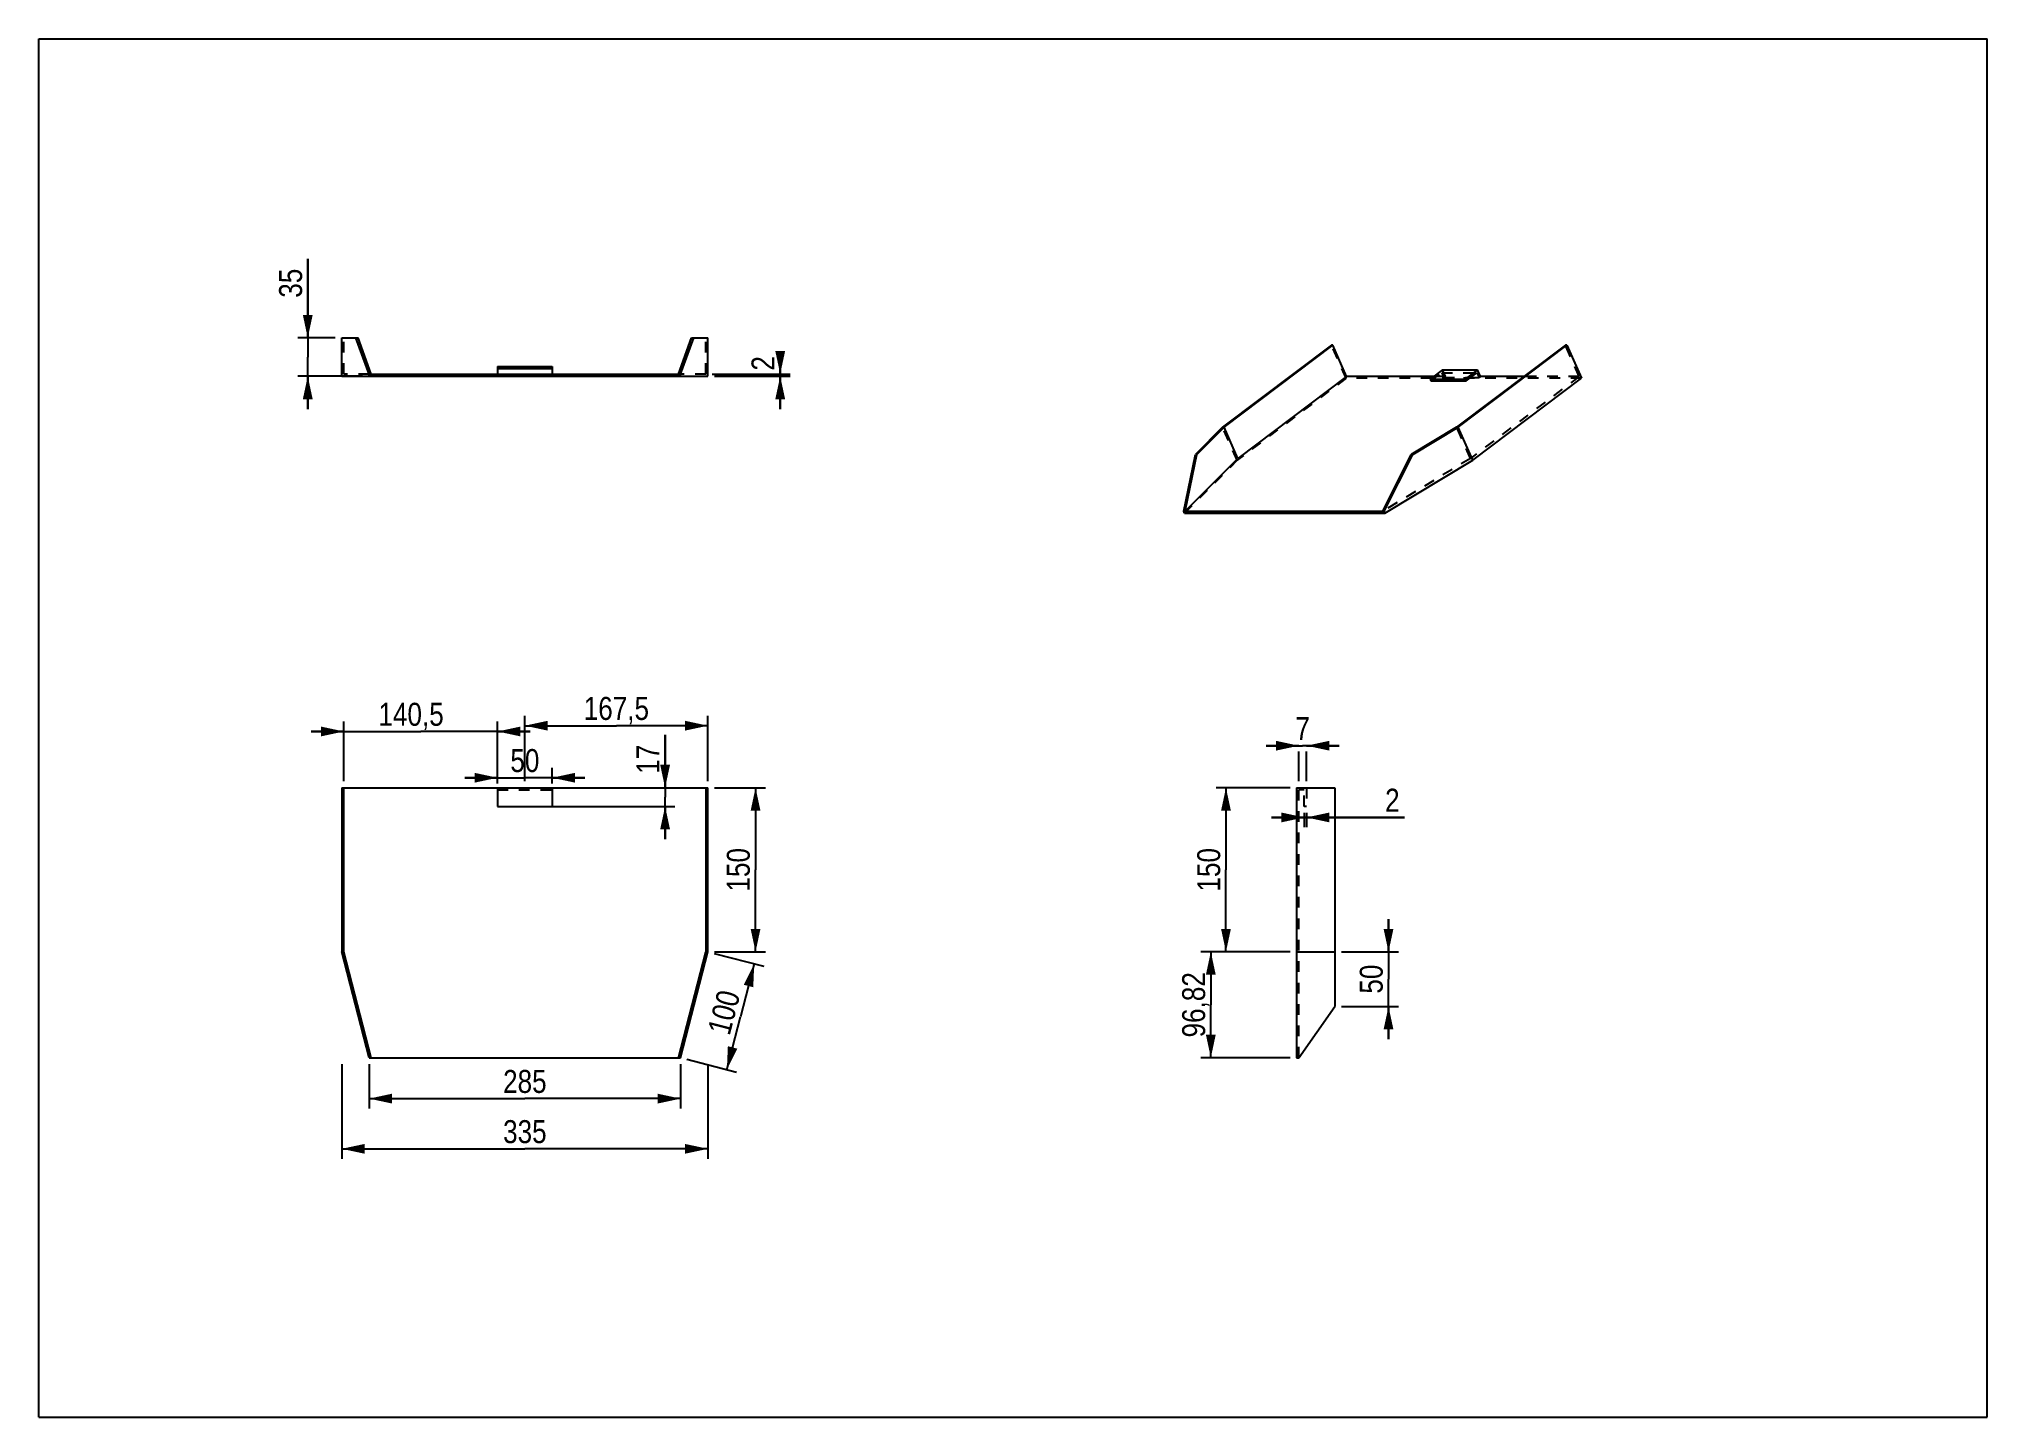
# Model space of a CAD drawing. Header units: millimetres. Extents: x 0 to 297, y 0 to 210.
import ezdxf

# ---------------------------------------------------------------- set-up
doc = ezdxf.new("R2010")
doc.units = ezdxf.units.MM
doc.header["$LTSCALE"] = 16.335
doc.linetypes.add('HIDDEN', pattern=[0.2, 0.1, -0.1])
doc.layers.get('0').update_dxf_attribs({"linetype": 'CONTINUOUS'})
doc.layers.add('DEFAULT_2', color=8, linetype='HIDDEN')
doc.styles.get("Standard").update_dxf_attribs({"font": 'txt', "width": 0.85})
doc.dimstyles.new('DIMSTYLE_1', dxfattribs={"dimtxt": 3.5, "dimasz": 3.5, "dimexe": 1.5, "dimexo": 1, "dimgap": 0.875, "dimtad": 1, "dimlfac": 6, "dimtxsty": 'STANDARD', "dimblk": '_FILLED', "dimblk1": '_FILLED', "dimblk2": '_FILLED', "dimcen": 0.09, "dimadec": 0, "dimazin": 0, "dimtp": 0.01, "dimtm": 0.01, "dimtfac": 1, "dimtofl": 0, "dimtmove": 0, "dimatfit": 3, "dimldrblk": '_FILLED', "dimfxl": 1, "dimtolj": 1, "dimarcsym": 0})

# ---------------------------------------------------------------- blocks, each defined once
blk = doc.blocks.new('_FILLED')
at = {"color": 0, "linetype": 'BYBLOCK'}
blk.add_solid([(0, 0), (-1, 0.214), (-1, -0.214)], dxfattribs=at)
blk = doc.blocks.new('*D0')
at = {"color": 2, "linetype": 'CONTINUOUS'}
for p, q in [((102.96, 70.64), (110.5, 68.7)), ((109.05, 69.07), (106.97, 61)), ((104.88, 52.93), (106.97, 61)), ((98.79, 54.51), (106.33, 52.56))]:
    blk.add_line(p, q, dxfattribs=at)
at = {"color": 2, "linetype": 'CONTINUOUS', "xscale": 3.5, "yscale": 3.5, "zscale": 3.5}
for p, rotation in [((109.05, 69.07), 75.5224878141), ((104.88, 52.93), 255.5224878141)]:
    blk.add_blockref('_FILLED', p, dxfattribs=dict(at, rotation=rotation))
at = {"color": 2, "linetype": 'CONTINUOUS', "insert": (102.73, 62.1), "char_height": 3.5, "width": 8.925, "attachment_point": 2, "rotation": 75.5225, "line_spacing_factor": 0.9}
blk.add_mtext('100', dxfattribs=at)
blk = doc.blocks.new('*D1')
at = {"color": 2, "linetype": 'CONTINUOUS'}
for p, q in [((50.33, 53.76), (50.33, 47.02)), ((97.83, 53.76), (97.83, 47.02)), ((50.33, 48.52), (74.08, 48.52)), ((97.83, 48.52), (74.08, 48.52))]:
    blk.add_line(p, q, dxfattribs=at)
at = {"color": 2, "linetype": 'CONTINUOUS', "xscale": 3.5, "yscale": 3.5, "zscale": 3.5, "rotation": 180}
blk.add_blockref('_FILLED', (50.33, 48.52), dxfattribs=at)
at = {"color": 2, "linetype": 'CONTINUOUS', "xscale": 3.5, "yscale": 3.5, "zscale": 3.5}
blk.add_blockref('_FILLED', (97.83, 48.52), dxfattribs=at)
at = {"color": 2, "linetype": 'CONTINUOUS', "insert": (74.08, 52.89), "char_height": 3.5, "width": 8.925, "attachment_point": 2, "line_spacing_factor": 0.9}
blk.add_mtext('285', dxfattribs=at)
blk = doc.blocks.new('*D2')
at = {"color": 2, "linetype": 'CONTINUOUS'}
for p, q in [((102.99, 95.89), (110.75, 95.89)), ((109.25, 95.89), (109.25, 83.39)), ((109.25, 70.89), (109.25, 83.39)), ((102.99, 70.89), (110.75, 70.89))]:
    blk.add_line(p, q, dxfattribs=at)
at = {"color": 2, "linetype": 'CONTINUOUS', "xscale": 3.5, "yscale": 3.5, "zscale": 3.5}
for p, rotation in [((109.25, 95.89), 90), ((109.25, 70.89), 270)]:
    blk.add_blockref('_FILLED', p, dxfattribs=dict(at, rotation=rotation))
at = {"color": 2, "linetype": 'CONTINUOUS', "insert": (104.87, 83.39), "char_height": 3.5, "width": 8.925, "attachment_point": 2, "rotation": 90, "line_spacing_factor": 0.9}
blk.add_mtext('150', dxfattribs=at)
blk = doc.blocks.new('*D3')
at = {"color": 2, "linetype": 'CONTINUOUS'}
for p, q in [((74.08, 96.89), (74.08, 106.85)), ((74.08, 105.35), (88.03, 105.35)), ((101.99, 105.35), (88.03, 105.35)), ((101.99, 96.89), (101.99, 106.85))]:
    blk.add_line(p, q, dxfattribs=at)
at = {"color": 2, "linetype": 'CONTINUOUS', "xscale": 3.5, "yscale": 3.5, "zscale": 3.5, "rotation": 180}
blk.add_blockref('_FILLED', (74.08, 105.35), dxfattribs=at)
at = {"color": 2, "linetype": 'CONTINUOUS', "xscale": 3.5, "yscale": 3.5, "zscale": 3.5}
blk.add_blockref('_FILLED', (101.99, 105.35), dxfattribs=at)
at = {"color": 2, "linetype": 'CONTINUOUS', "insert": (88.03, 109.73), "char_height": 3.5, "width": 14.875, "attachment_point": 2, "line_spacing_factor": 0.9}
blk.add_mtext('167,5', dxfattribs=at)
blk = doc.blocks.new('*D4')
at = {"color": 2, "linetype": 'CONTINUOUS'}
for p, q in [((46.16, 53.76), (46.16, 39.37)), ((101.99, 53.76), (101.99, 39.37)), ((46.16, 40.87), (74.08, 40.87)), ((101.99, 40.87), (74.08, 40.87))]:
    blk.add_line(p, q, dxfattribs=at)
at = {"color": 2, "linetype": 'CONTINUOUS', "xscale": 3.5, "yscale": 3.5, "zscale": 3.5, "rotation": 180}
blk.add_blockref('_FILLED', (46.16, 40.87), dxfattribs=at)
at = {"color": 2, "linetype": 'CONTINUOUS', "xscale": 3.5, "yscale": 3.5, "zscale": 3.5}
blk.add_blockref('_FILLED', (101.99, 40.87), dxfattribs=at)
at = {"color": 2, "linetype": 'CONTINUOUS', "insert": (74.08, 45.24), "char_height": 3.5, "width": 8.925, "attachment_point": 2, "line_spacing_factor": 0.9}
blk.add_mtext('335', dxfattribs=at)
blk = doc.blocks.new('*D5')
at = {"color": 2, "linetype": 'CONTINUOUS'}
for p, q in [((69.91, 96.56), (69.91, 98.92)), ((78.24, 96.56), (78.24, 98.92)), ((69.91, 97.42), (64.91, 97.42)), ((64.91, 97.42), (74.08, 97.42)), ((83.24, 97.42), (74.08, 97.42)), ((78.24, 97.42), (83.24, 97.42))]:
    blk.add_line(p, q, dxfattribs=at)
at = {"color": 2, "linetype": 'CONTINUOUS', "xscale": 3.5, "yscale": 3.5, "zscale": 3.5}
blk.add_blockref('_FILLED', (69.91, 97.42), dxfattribs=at)
at = {"color": 2, "linetype": 'CONTINUOUS', "xscale": 3.5, "yscale": 3.5, "zscale": 3.5, "rotation": 180}
blk.add_blockref('_FILLED', (78.24, 97.42), dxfattribs=at)
at = {"color": 2, "linetype": 'CONTINUOUS', "insert": (74.08, 101.79), "char_height": 3.5, "width": 5.95, "attachment_point": 2, "line_spacing_factor": 0.9}
blk.add_mtext('50', dxfattribs=at)
blk = doc.blocks.new('*D6')
at = {"color": 2, "linetype": 'CONTINUOUS'}
for p, q in [((95.46, 95.89), (95.46, 103.97)), ((95.46, 103.97), (95.46, 94.48)), ((75.08, 95.89), (96.96, 95.89)), ((75.08, 93.06), (96.96, 93.06)), ((95.46, 88.06), (95.46, 94.48)), ((95.46, 93.06), (95.46, 88.06))]:
    blk.add_line(p, q, dxfattribs=at)
at = {"color": 2, "linetype": 'CONTINUOUS', "xscale": 3.5, "yscale": 3.5, "zscale": 3.5}
for p, rotation in [((95.46, 95.89), 270), ((95.46, 93.06), 90)]:
    blk.add_blockref('_FILLED', p, dxfattribs=dict(at, rotation=rotation))
at = {"color": 2, "linetype": 'CONTINUOUS', "insert": (91.09, 98.02), "char_height": 3.5, "width": 5.95, "attachment_point": 1, "rotation": 90, "line_spacing_factor": 0.9}
blk.add_mtext('17', dxfattribs=at)
blk = doc.blocks.new('*D7')
at = {"color": 2, "linetype": 'CONTINUOUS'}
for p, q in [((46.49, 104.47), (41.49, 104.47)), ((41.49, 104.47), (58.2, 104.47)), ((46.49, 96.89), (46.49, 105.97)), ((74.91, 104.47), (58.2, 104.47)), ((69.91, 96.89), (69.91, 105.97)), ((69.91, 104.47), (74.91, 104.47))]:
    blk.add_line(p, q, dxfattribs=at)
at = {"color": 2, "linetype": 'CONTINUOUS', "xscale": 3.5, "yscale": 3.5, "zscale": 3.5}
blk.add_blockref('_FILLED', (46.49, 104.47), dxfattribs=at)
at = {"color": 2, "linetype": 'CONTINUOUS', "xscale": 3.5, "yscale": 3.5, "zscale": 3.5, "rotation": 180}
blk.add_blockref('_FILLED', (69.91, 104.47), dxfattribs=at)
at = {"color": 2, "linetype": 'CONTINUOUS', "insert": (56.73, 108.84), "char_height": 3.5, "width": 14.875, "attachment_point": 2, "line_spacing_factor": 0.9}
blk.add_mtext('140,5', dxfattribs=at)
blk = doc.blocks.new('*D8')
at = {"color": 2, "linetype": 'CONTINUOUS'}
for p, q in [((40.98, 164.44), (40.98, 176.52)), ((40.98, 176.52), (40.98, 161.52)), ((45.16, 164.44), (39.48, 164.44)), ((40.98, 153.61), (40.98, 161.52)), ((49.33, 158.61), (39.48, 158.61)), ((40.98, 158.61), (40.98, 153.61))]:
    blk.add_line(p, q, dxfattribs=at)
at = {"color": 2, "linetype": 'CONTINUOUS', "xscale": 3.5, "yscale": 3.5, "zscale": 3.5}
for p, rotation in [((40.98, 164.44), 270), ((40.98, 158.61), 90)]:
    blk.add_blockref('_FILLED', p, dxfattribs=dict(at, rotation=rotation))
at = {"color": 2, "linetype": 'CONTINUOUS', "insert": (36.61, 170.57), "char_height": 3.5, "width": 5.95, "attachment_point": 1, "rotation": 90, "line_spacing_factor": 0.9}
blk.add_mtext('35', dxfattribs=at)
blk = doc.blocks.new('*D9')
at = {"color": 2, "linetype": 'CONTINUOUS'}
for p, q in [((113.01, 158.94), (113.01, 162.43)), ((113.01, 162.43), (113.01, 158.77)), ((102.66, 158.94), (114.51, 158.94)), ((102.99, 158.61), (114.51, 158.61)), ((113.01, 153.61), (113.01, 158.77)), ((113.01, 158.61), (113.01, 153.61))]:
    blk.add_line(p, q, dxfattribs=at)
at = {"color": 2, "linetype": 'CONTINUOUS', "xscale": 3.5, "yscale": 3.5, "zscale": 3.5}
for p, rotation in [((113.01, 158.94), 270), ((113.01, 158.61), 90)]:
    blk.add_blockref('_FILLED', p, dxfattribs=dict(at, rotation=rotation))
at = {"color": 2, "linetype": 'CONTINUOUS', "insert": (108.63, 159.46), "char_height": 3.5, "width": 2.975, "attachment_point": 1, "rotation": 90, "line_spacing_factor": 0.9}
blk.add_mtext('2', dxfattribs=at)
blk = doc.blocks.new('*D10')
at = {"color": 2, "linetype": 'CONTINUOUS'}
for p, q in [((190.75, 95.89), (179.47, 95.89)), ((180.97, 95.89), (180.97, 83.39)), ((180.97, 70.89), (180.97, 83.39)), ((190.75, 70.89), (179.47, 70.89))]:
    blk.add_line(p, q, dxfattribs=at)
at = {"color": 2, "linetype": 'CONTINUOUS', "xscale": 3.5, "yscale": 3.5, "zscale": 3.5}
for p, rotation in [((180.97, 95.89), 90), ((180.97, 70.89), 270)]:
    blk.add_blockref('_FILLED', p, dxfattribs=dict(at, rotation=rotation))
at = {"color": 2, "linetype": 'CONTINUOUS', "insert": (176.59, 83.39), "char_height": 3.5, "width": 8.925, "attachment_point": 2, "rotation": 90, "line_spacing_factor": 0.9}
blk.add_mtext('150', dxfattribs=at)
blk = doc.blocks.new('*D11')
at = {"color": 2, "linetype": 'CONTINUOUS'}
for p, q in [((190.75, 70.89), (177.16, 70.89)), ((178.66, 70.89), (178.66, 62.82)), ((178.66, 54.76), (178.66, 62.82)), ((190.75, 54.76), (177.16, 54.76))]:
    blk.add_line(p, q, dxfattribs=at)
at = {"color": 2, "linetype": 'CONTINUOUS', "xscale": 3.5, "yscale": 3.5, "zscale": 3.5}
for p, rotation in [((178.66, 70.89), 90), ((178.66, 54.76), 270)]:
    blk.add_blockref('_FILLED', p, dxfattribs=dict(at, rotation=rotation))
at = {"color": 2, "linetype": 'CONTINUOUS', "insert": (174.29, 62.82), "char_height": 3.5, "width": 14.875, "attachment_point": 2, "rotation": 90, "line_spacing_factor": 0.9}
blk.add_mtext('96,82', dxfattribs=at)
blk = doc.blocks.new('*D12')
at = {"color": 2, "linetype": 'CONTINUOUS'}
for p, q in [((205.75, 70.89), (205.75, 75.89)), ((205.75, 75.89), (205.75, 66.73)), ((198.58, 70.89), (207.25, 70.89)), ((205.75, 57.56), (205.75, 66.73)), ((198.58, 62.56), (207.25, 62.56)), ((205.75, 62.56), (205.75, 57.56))]:
    blk.add_line(p, q, dxfattribs=at)
at = {"color": 2, "linetype": 'CONTINUOUS', "xscale": 3.5, "yscale": 3.5, "zscale": 3.5}
for p, rotation in [((205.75, 70.89), 270), ((205.75, 62.56), 90)]:
    blk.add_blockref('_FILLED', p, dxfattribs=dict(at, rotation=rotation))
at = {"color": 2, "linetype": 'CONTINUOUS', "insert": (201.37, 66.73), "char_height": 3.5, "width": 5.95, "attachment_point": 2, "rotation": 90, "line_spacing_factor": 0.9}
blk.add_mtext('50', dxfattribs=at)
blk = doc.blocks.new('*D13')
at = {"color": 2, "linetype": 'CONTINUOUS'}
for p, q in [((192.08, 102.3), (187.08, 102.3)), ((187.08, 102.3), (192.66, 102.3)), ((192.08, 96.89), (192.08, 101.42)), ((198.25, 102.3), (192.66, 102.3)), ((193.25, 102.3), (198.25, 102.3)), ((193.25, 96.89), (193.25, 101.42))]:
    blk.add_line(p, q, dxfattribs=at)
at = {"color": 2, "linetype": 'CONTINUOUS', "xscale": 3.5, "yscale": 3.5, "zscale": 3.5}
blk.add_blockref('_FILLED', (192.08, 102.3), dxfattribs=at)
at = {"color": 2, "linetype": 'CONTINUOUS', "xscale": 3.5, "yscale": 3.5, "zscale": 3.5, "rotation": 180}
blk.add_blockref('_FILLED', (193.25, 102.3), dxfattribs=at)
at = {"color": 2, "linetype": 'CONTINUOUS', "insert": (192.66, 106.67), "char_height": 3.5, "width": 2.975, "attachment_point": 2, "line_spacing_factor": 0.9}
blk.add_mtext('7', dxfattribs=at)
blk = doc.blocks.new('*D14')
at = {"color": 2, "linetype": 'CONTINUOUS'}
for p, q in [((192.91, 91.37), (187.91, 91.37)), ((187.91, 91.37), (193.08, 91.37)), ((192.91, 92.06), (192.91, 89.87)), ((208.2, 91.37), (193.08, 91.37)), ((193.25, 92.06), (193.25, 89.87)), ((193.25, 91.37), (208.2, 91.37))]:
    blk.add_line(p, q, dxfattribs=at)
at = {"color": 2, "linetype": 'CONTINUOUS', "xscale": 3.5, "yscale": 3.5, "zscale": 3.5}
blk.add_blockref('_FILLED', (192.91, 91.37), dxfattribs=at)
at = {"color": 2, "linetype": 'CONTINUOUS', "xscale": 3.5, "yscale": 3.5, "zscale": 3.5, "rotation": 180}
blk.add_blockref('_FILLED', (193.25, 91.37), dxfattribs=at)
at = {"color": 2, "linetype": 'CONTINUOUS', "insert": (205.23, 95.75), "char_height": 3.5, "width": 2.975, "attachment_point": 1, "line_spacing_factor": 0.9}
blk.add_mtext('2', dxfattribs=at)

msp = doc.modelspace()

# ---------------------------------------------------------------- linework, layer by layer
at = {"color": 7, "linetype": 'CONTINUOUS'}
for p, q in [((0, 0), (0, 210)), ((0, 210), (297, 210)), ((297, 0), (297, 210)), ((46.1589, 158.6082), (46.1589, 164.4416)), ((46.1589, 164.4416), (48.6439, 164.4416)), ((50.3255, 158.9416), (48.3105, 164.4416)), ((50.6589, 158.9416), (48.6439, 164.4416)), ((97.4922, 158.9416), (99.5072, 164.4416)), ((97.8255, 158.9416), (99.8405, 164.4416)), ((99.5072, 164.4416), (101.9922, 164.4416)), ((101.9922, 158.6082), (101.9922, 164.4416)), ((197.0484, 163.3525), (180.4634, 150.8521)), ((180.6777, 150.8521), (197.2627, 163.3525)), ((197.2627, 163.3525), (197.0484, 163.3525)), ((199.3693, 158.5894), (197.2627, 163.3525)), ((232.7237, 163.3525), (216.1388, 150.8521)), ((216.353, 150.8521), (232.938, 163.3525)), ((232.938, 163.3525), (232.7237, 163.3525)), ((232.938, 163.3525), (235.1723, 158.3007)), ((46.1589, 158.6082), (101.9922, 158.6082)), ((50.3255, 158.6082), (50.3255, 158.9416)), ((50.3255, 158.9416), (97.8255, 158.9416)), ((69.9089, 160.1082), (69.9089, 158.9416)), ((69.9089, 160.1082), (78.2422, 160.1082)), ((69.9089, 159.7749), (78.2422, 159.7749)), ((78.2422, 160.1082), (78.2422, 158.9416)), ((97.8255, 158.6082), (97.8255, 158.9416)), ((199.3693, 158.5894), (182.7844, 146.089)), ((212.6342, 158.5894), (199.3693, 158.5894)), ((213.9747, 159.5998), (212.095, 158.183)), ((212.095, 158.183), (217.4517, 158.183)), ((212.095, 158.183), (212.2227, 157.8944)), ((212.2227, 157.8944), (217.5794, 157.8944)), ((213.9747, 159.5998), (219.3313, 159.5998)), ((219.3313, 159.5998), (217.4517, 158.183)), ((217.4517, 158.183), (217.5794, 157.8944)), ((217.5794, 157.8944), (219.2379, 159.1444)), ((218.2804, 158.4227), (219.5571, 158.4227)), ((218.5874, 145.8004), (235.1723, 158.3007)), ((219.2379, 159.1444), (219.5571, 158.4227)), ((219.7782, 158.5894), (219.3313, 159.5998)), ((219.7782, 158.5894), (219.5571, 158.4227)), ((226.4043, 158.5894), (219.7782, 158.5894)), ((180.4634, 150.8521), (176.3182, 146.6853)), ((176.5325, 146.6853), (180.6777, 150.8521)), ((182.7844, 146.089), (180.6777, 150.8521)), ((216.1388, 150.8521), (209.2274, 146.6853)), ((209.4416, 146.6853), (216.353, 150.8521)), ((218.5874, 145.8004), (216.353, 150.8521)), ((174.5429, 138.0201), (176.3182, 146.6853)), ((174.7571, 138.0201), (176.5325, 146.6853)), ((174.7571, 138.0201), (182.7844, 146.089)), ((176.3182, 146.6853), (176.5325, 146.6853)), ((204.8615, 138.0201), (209.2274, 146.6853)), ((205.0758, 138.0201), (209.4416, 146.6853)), ((205.2035, 137.7314), (218.5874, 145.8004)), ((209.2274, 146.6853), (209.4416, 146.6853)), ((174.6705, 137.7314), (174.5429, 138.0201)), ((174.5429, 138.0201), (205.0758, 138.0201)), ((174.6705, 137.7314), (205.2035, 137.7314)), ((205.2035, 137.7314), (205.0758, 138.0201)), ((46.1589, 95.8931), (46.1589, 70.8931)), ((46.1589, 95.8931), (101.9922, 95.8931)), ((46.4922, 70.8931), (46.4922, 95.8931)), ((69.9089, 95.8931), (69.9089, 93.0598)), ((78.2422, 95.8931), (78.2422, 93.0598)), ((101.6589, 95.8931), (101.6589, 70.8931)), ((101.9922, 70.8931), (101.9922, 95.8931)), ((191.7453, 95.8931), (191.7453, 54.7557)), ((191.7453, 95.8931), (197.5787, 95.8931)), ((197.5787, 95.8931), (197.5787, 62.5598)), ((69.9089, 93.0598), (78.2422, 93.0598)), ((50.3255, 54.7557), (46.1589, 70.8931)), ((50.6589, 54.7557), (46.4922, 70.8931)), ((97.4922, 54.7557), (101.6589, 70.8931)), ((97.8255, 54.7557), (101.9922, 70.8931)), ((191.7453, 70.8931), (197.5787, 70.8931)), ((48.3105, 62.5598), (48.6439, 62.5598)), ((99.5072, 62.5598), (99.8405, 62.5598)), ((192.0787, 54.7557), (197.5787, 62.5598)), ((50.3255, 54.7557), (97.8255, 54.7557)), ((191.7453, 54.7557), (192.0787, 54.7557)), ((0, 0), (297, 0))]:
    msp.add_line(p, q, dxfattribs=at)
at = {"layer": 'DEFAULT_2', "color": 8, "linetype": 'HIDDEN'}
for p, q in [((46.4922, 158.9416), (46.4922, 164.4416)), ((101.6589, 158.9416), (101.6589, 164.4416)), ((199.2827, 158.3007), (197.0484, 163.3525)), ((234.8304, 158.5894), (232.7237, 163.3525)), ((50.3255, 158.9416), (46.4922, 158.9416)), ((101.6589, 158.9416), (97.8255, 158.9416)), ((199.2827, 158.3007), (182.6978, 145.8004)), ((235.1723, 158.3007), (199.2827, 158.3007)), ((212.2227, 157.8944), (213.8812, 159.1444)), ((214.4215, 158.5894), (212.6342, 158.5894)), ((213.8812, 159.1444), (219.2379, 159.1444)), ((213.8812, 159.1444), (214.2004, 158.4227)), ((214.4215, 158.5894), (213.9747, 159.5998)), ((214.4215, 158.5894), (214.2004, 158.4227)), ((214.2004, 158.4227), (218.2804, 158.4227)), ((234.8304, 158.5894), (218.2454, 146.089)), ((234.8304, 158.5894), (226.4043, 158.5894)), ((182.6978, 145.8004), (180.4634, 150.8521)), ((218.2454, 146.089), (216.1388, 150.8521)), ((182.6978, 145.8004), (174.6705, 137.7314)), ((218.2454, 146.089), (204.8615, 138.0201)), ((69.9089, 95.5598), (78.2422, 95.5598)), ((192.0787, 54.7557), (192.0787, 95.8931)), ((192.912, 95.5598), (192.0787, 95.5598)), ((192.912, 93.0598), (192.912, 95.5598)), ((193.2453, 95.8931), (193.2453, 93.0598)), ((193.2453, 93.0598), (192.912, 93.0598))]:
    msp.add_line(p, q, dxfattribs=at)

# ---------------------------------------------------------------- dimensions: what is measured, and where the dimension line sits
at = {"color": 2, "linetype": 'CONTINUOUS'}
for base, p1, p2, angle, picture, middle in [((40.9836, 164.4416), (50.3255, 158.6082), (46.1589, 164.4416), 90, '*D8', (40.9836, 173.6346)), ((113.0072, 158.6082), (101.6589, 158.9416), (101.9922, 158.6082), 270, '*D9', (113.0072, 160.9451)), ((95.465, 93.0598), (74.0755, 95.8931), (74.0755, 93.0598), 270, '*D6', (95.465, 101.3673)), ((192.0787, 102.2956), (193.2453, 95.8931), (192.0787, 95.8931), 180, '*D13', (192.662, 102.2956)), ((109.2494, 70.8931), (101.9922, 95.8931), (101.9922, 70.8931), 270, '*D2', (109.2494, 83.765)), ((180.9659, 70.8931), (191.7453, 95.8931), (191.7453, 70.8931), 270, '*D10', (180.9659, 83.765)), ((192.912, 91.3715), (193.2453, 88.8715), (192.912, 88.8715), 180, '*D14', (206.7167, 91.3715)), ((205.7474, 62.5598), (197.5787, 70.8931), (197.5787, 62.5598), 270, '*D12', (205.7474, 66.7265)), ((104.8823, 52.9337), (101.9922, 70.8931), (97.8255, 54.7557), 255.522488, '*D0', (107.0586, 61.3625)), ((178.6632, 54.7557), (191.7453, 70.8931), (191.7453, 54.7557), 270, '*D11', (178.6632, 62.8244)), ((50.3255, 48.5173), (97.8255, 54.7557), (50.3255, 54.7557), 180, '*D1', (74.1685, 48.5173))]:
    dim = msp.add_linear_dim(base=base, p1=p1, p2=p2, angle=angle, dimstyle='DIMSTYLE_1', dxfattribs=at)
    dim.commit()
    dim.dimension.update_dxf_attribs({"geometry": picture, "text_midpoint": middle, "dimtype": 160})
for base, p1, p2, picture, middle in [((69.9089, 104.4681), (46.4922, 95.8931), (69.9089, 95.8931), '*D7', (57.1951, 104.4681)), ((101.9922, 105.3509), (74.0755, 95.8931), (101.9922, 95.8931), '*D3', (88.4987, 105.3509)), ((78.2422, 97.4168), (69.9089, 99.9168), (78.2422, 99.9168), '*D5', (74.0755, 97.4168)), ((101.9922, 40.8685), (46.1589, 54.7557), (101.9922, 54.7557), '*D4', (74.1685, 40.8685))]:
    dim = msp.add_linear_dim(base=base, p1=p1, p2=p2, dimstyle='DIMSTYLE_1', dxfattribs=at)
    dim.commit()
    dim.dimension.update_dxf_attribs({"geometry": picture, "text_midpoint": middle, "dimtype": 160})

doc.saveas('drawing.dxf')
